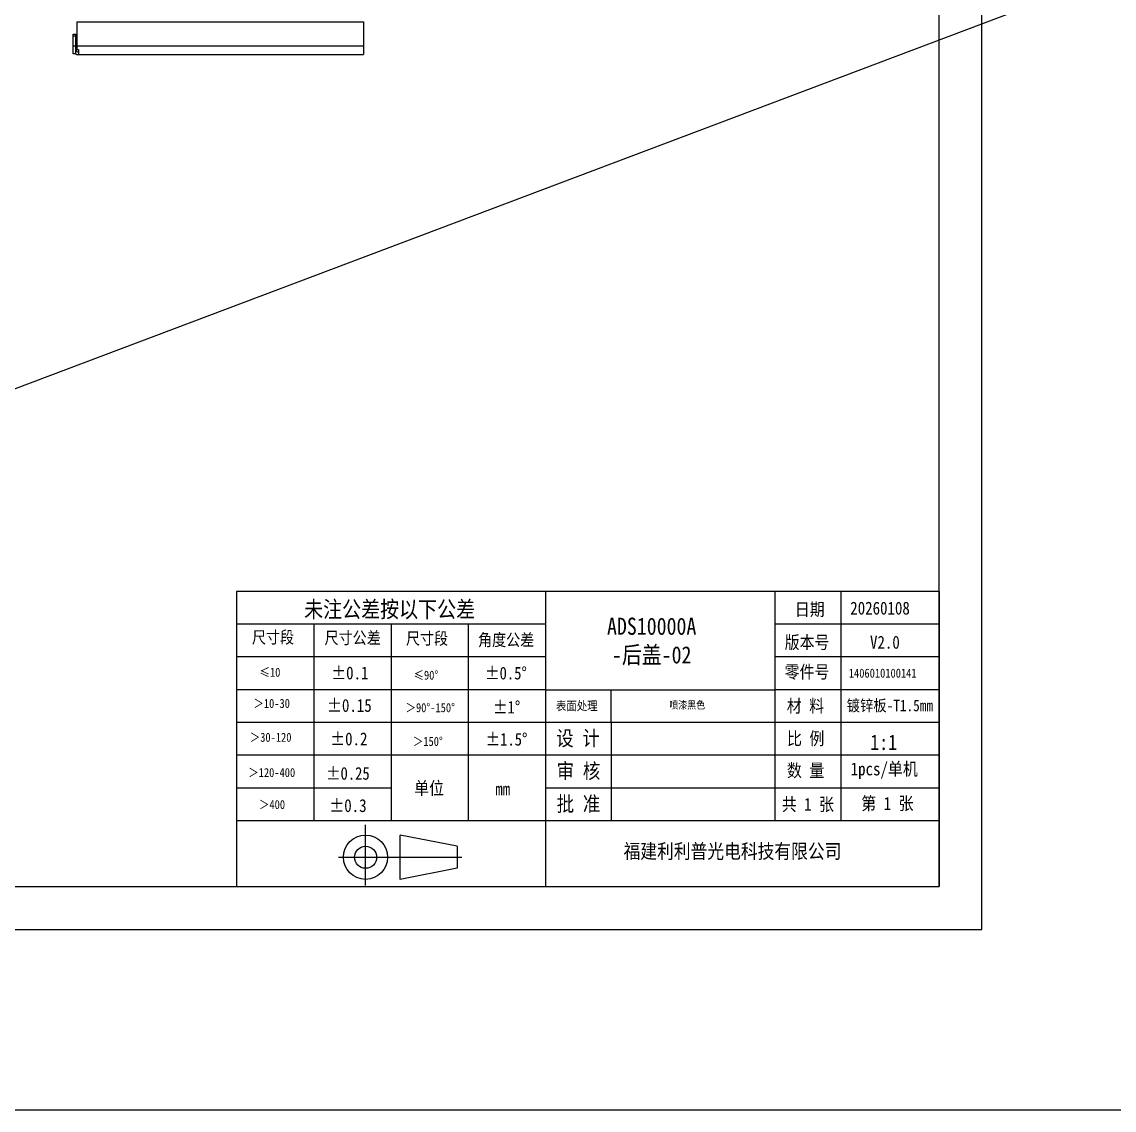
# Model space of a CAD drawing. Header units: millimetres. Extents: x -177 to 18421, y -5017 to 3255.
# Drawn here: x 4689 to 5325, y -305 to 328 of the extents above; entities that cross this region are included whole.
import ezdxf

# ---------------------------------------------------------------- set-up
doc = ezdxf.new("R2010")
doc.units = ezdxf.units.MM
doc.header["$LTSCALE"] = 46.255
doc.layers.get('0').update_dxf_attribs({"linetype": 'CONTINUOUS'})
doc.styles.get("Standard").update_dxf_attribs({"font": 'txt', "width": 0.85})

msp = doc.modelspace()

# ---------------------------------------------------------------- linework, layer by layer
for p, q in [((11895.066, 2835.974), (3572.303, -305.175)), ((5223.242, -3.131), (4814.047, -3.131)), ((4814.047, -3.131), (4814.047, -174.932)), ((4994.047, -3.131), (4994.047, -174.932)), ((5127.606, -3.131), (5127.606, -136.754)), ((5165.975, -3.131), (5165.975, -136.118)), ((5223.242, -3.131), (5223.242, -174.932)), ((4994.047, -22.22), (4814.047, -22.22)), ((4859.047, -22.22), (4859.047, -136.728)), ((4904.047, -22.22), (4904.047, -136.728)), ((4949.047, -22.22), (4949.047, -136.728)), ((5223.242, -22.22), (5127.606, -22.22)), ((4994.047, -41.309), (4814.047, -41.309)), ((5223.242, -41.309), (5127.606, -41.309)), ((4994.047, -60.398), (4814.047, -60.398)), ((4994.047, -60.398), (5127.606, -60.398)), ((5032.225, -79.487), (5032.225, -60.398)), ((5223.242, -60.398), (5127.606, -60.398)), ((4994.047, -79.487), (4814.047, -79.487)), ((5223.242, -79.487), (4994.047, -79.487)), ((5032.225, -79.487), (5032.225, -136.754)), ((5223.242, -98.576), (4814.047, -98.576)), ((4904.047, -117.639), (4814.047, -117.639)), ((5223.242, -117.665), (4994.047, -117.665)), ((4994.047, -136.728), (4814.047, -136.728)), ((5223.242, -136.754), (4994.047, -136.754)), ((4942.48, -151.485), (4909.404, -145.05)), ((4942.48, -151.485), (4942.48, -164.356)), ((4942.48, -164.356), (4909.404, -170.791)), ((4814.047, -174.932), (5223.242, -174.932))]:
    msp.add_line(p, q)
at = {"color": 7, "linetype": 'Continuous'}
for p, q in [((5248.242, -199.932), (5248.242, 900.068)), ((4718.929, 321.388), (4720.429, 321.388)), ((4718.929, 320.388), (4720.429, 320.388)), ((4720.429, 309.888), (4720.429, 321.388)), ((4718.929, 314.588), (4720.429, 314.588)), ((4720.429, 309.888), (4718.929, 309.888)), ((3698.242, -199.932), (5248.242, -199.932))]:
    msp.add_line(p, q, dxfattribs=at)
at = {"color": 3, "linetype": 'Continuous'}
for p, q in [((4720.929, 328.422), (4887.929, 328.422)), ((4720.929, 328.422), (4720.929, 312.388)), ((4887.929, 328.422), (4887.929, 309.388)), ((4718.929, 309.888), (4718.929, 321.388)), ((4720.929, 314.588), (4887.929, 314.588)), ((4720.929, 312.388), (4721.929, 312.388)), ((4721.929, 312.388), (4721.929, 309.388)), ((4721.929, 309.388), (4887.929, 309.388))]:
    msp.add_line(p, q, dxfattribs=at)
at = {"lineweight": -3}
for p, q in [((4889.194, -174.371), (4889.194, -139.019)), ((4909.404, -170.791), (4909.404, -145.05)), ((4873.485, -157.921), (4945.27, -157.921))]:
    msp.add_line(p, q, dxfattribs=at)
msp.add_lwpolyline([(3572.303, 2835.974), (11895.066, 2835.974), (11895.066, -305.175), (3572.303, -305.175)], close=True)
at = {"color": 7, "linetype": 'Continuous'}
msp.add_lwpolyline([(3723.242, -174.932), (5223.242, -174.932), (5223.242, 875.068), (3723.242, 875.068)], close=True, dxfattribs=at)
at = {"lineweight": -3}
for radius in [12.871, 6.435]:
    msp.add_circle((4889.194, -157.921), radius, dxfattribs=at)
at = {"color": 7, "linetype": 'Continuous'}
msp.add_arc((4721.929, 312.388), 1.5, 191.462832, 270, dxfattribs=at)
at = {"color": 3, "linetype": 'Continuous'}
msp.add_arc((4721.929, 312.388), 3, 238.125227, 270, dxfattribs=at)

# ---------------------------------------------------------------- texts
for s, insert, char_height, width, attachment_point in [('{\\f宋体|b0|i0|c134|p54;未注公差按以下公差}', (4903.204, -14.075), 9.5445, 169.57989, 5), ('{\\fSimSun|b0|i0|c134|p54;日期}', (5147.919, -14.004), 7.5, 56.7, 5), ('{\\fSimSun|b0|i0|c0|p54;202\\fSimSun|b0|i0|c134|p54;60108}', (5171.527, -9.121), 7.5, 47.64523, 1), ('{\\fSimSun|b0|i0|c134|p54;ADS10000A\\P-后盖\\C1;-02}', (5055.863, -32.313), 10, 66.26086, 5), ('{\\fSimSun|b0|i0|c134|p54;版本号}', (5146.369, -33.2), 7.5, 56.7, 5), ('{\\fSimSun|b0|i0|c0|p2;V\\fSimSun|b0|i0|c134|p2;2.0}', (5183.025, -28.997), 7.5, 47.64523, 1), ('{\\fSimSun|b0|i0|c134|p54;零件号}', (5146.367, -50.422), 7.5, 57.267, 5), ('{\\fSimSun|b0|i0|c0|p54;1406010100141}', (5170.692, -48.112), 5.25, 59.11413, 1), ('{\\fSimSun|b0|i0|c134|p54;表面处理}', (5012.223, -70.012), 5.25, 37.6936, 5), ('{\\fSimSun|b0|i0|c134|p54;材 料}', (5145.42, -70.26), 7.5, 57.267, 5), ('{\\fSimSun|b0|i0|c134|p54;设 计}', (5012.942, -89.113), 8.78094, 37.6936, 5), ('{\\fSimSun|b0|i0|c134|p54;比 例}', (5145.551, -89.22), 7.5, 57.267, 5), ('{\\fSimSun|b0|i0|c134|p54;1pcs/单机}', (5191.312, -107.581), 7.5, 57.267, 5), ('{\\f宋体|b0|i0|c134|p54;审 核}', (5013.213, -108.163), 8.78094, 38.178, 5), ('{\\fSimSun|b0|i0|c134|p54;数 量}', (5145.543, -107.806), 7.5, 81, 5), ('{\\fSimSun|b0|i0|c134|p54;单位}', (4926.233, -118.091), 7.5, 37.6936, 5), ('{\\fSimSun|b0|i0|c134|p54;mm}', (4969.077, -118.174), 7.5, 37.6936, 5), ('{\\f宋体|b0|i0|c134|p54;批 准}', (5013.214, -127.333), 8.78094, 38.178, 5), ('{\\fSimSun|b0|i0|c134|p54;\\H0.85412x;共 1 张\\H1.17079x; }', (5146.863, -127.531), 8.78094, 38.69293, 5), ('{\\fSimSun|b0|i0|c134|p54;\\H0.85412x;第 1 张\\H1.17079x; }', (5193.143, -127.014), 8.78094, 41.14746, 5), ('{\\fSimSun|b1|i0|c134|p54;   福建利利普光电科技有限公司}', (5095.628, -154.88), 8.41825, 188.78327, 5)]:
    msp.add_mtext(s, dxfattribs=dict(insert=insert, char_height=char_height, width=width, attachment_point=attachment_point))
at = {"lineweight": -3, "attachment_point": 5}
for s, insert, char_height, width in [('{\\fSimSun|b0|i0|c134|p54;尺寸段}', (4835.269, -30.238), 7.05878, 63.16955), ('{\\fSimSun|b0|i0|c134|p54;尺寸公差}', (4881.684, -30.581), 7.05878, 63.16955), ('{\\fSimSun|b0|i0|c134|p54;尺寸段}', (4925.003, -30.925), 7.05878, 63.16955), ('{\\fSimSun|b0|i0|c134|p54;角度公差}', (4971.074, -31.784), 7.05878, 63.16955), ('{\\fSimSun|b0|i0|c134|p54;≤10}', (4833.498, -50.308), 5.25, 20.4485), ('{\\fSimSun|b0|i0|c0|p54;%%P\\fSimSun|b0|i0|c134|p54;0.1}', (4880.064, -50.671), 7.5, 40.66211), ('{\\fSimSun|b0|i0|c134|p54;≤90°}', (4924.33, -52.004), 5.25, 61.41484), ('{\\fSimSun|b0|i0|c0|p54;%%P\\fSimSun|b0|i0|c134|p54;0.5\\fSimSun|b0|i0|c0|p54;%%D}', (4970.965, -50.775), 7.35, 40.66211), ('{\\fSimSun|b0|i0|c134|p54;＞10-30}', (4834.498, -68.396), 5.25, 32.56221), ('{\\fSimSun|b0|i0|c0|p54;%%P\\fSimSun|b0|i0|c134|p54;0.15}', (4879.775, -69.586), 7.5, 40.66211), ('{\\fSimSun|b0|i0|c134|p54;＞90°-150°}', (4926.877, -70.874), 5.25, 42.83625), ('{\\fSimSun|b0|i0|c0|p54;%%P\\fSimSun|b0|i0|c134|p54;1\\fSimSun|b0|i0|c0|p54;%%D}', (4971.337, -70.551), 7.35, 40.66211), ('{\\fSimSun|b0|i0|c134|p54;＞30-120}', (4833.896, -88.117), 5.25, 38.82128), ('{\\fSimSun|b0|i0|c0|p54;%%P\\fSimSun|b0|i0|c134|p54;0.2}', (4879.468, -89.079), 7.5, 40.66211), ('{\\fSimSun|b0|i0|c134|p54;＞150°}', (4925.472, -90.526), 5.25, 61.41484), ('{\\fSimSun|b0|i0|c0|p54;%%P\\fSimSun|b0|i0|c134|p54;1.5\\fSimSun|b0|i0|c0|p54;%%D}', (4971.27, -89.299), 7.35, 40.66211), ('{\\fSimSun|b0|i0|c134|p54;＞120-400}', (4834.532, -108.647), 5.25, 38.60023), ('{\\fSimSun|b0|i0|c0|p54;%%P\\fSimSun|b0|i0|c134|p54;0.25}', (4878.864, -109.161), 7.35, 40.66211), ('{\\fSimSun|b0|i0|c134|p54;＞400}', (4834.715, -127.282), 5.25, 61.41484), ('{\\fSimSun|b0|i0|c0|p54;%%P\\fSimSun|b0|i0|c134|p54;0.3}', (4878.949, -127.906), 7.5, 40.66211)]:
    msp.add_mtext(s, dxfattribs=dict(at, insert=insert, char_height=char_height, width=width))
at = {"color": 1, "attachment_point": 5}
for s, insert, char_height, width in [('{\\fSimSun|b0|i0|c134|p54;喷漆黑色}', (5076.566, -69.528), 4.375, 54.81934), ('{\\fSimSun|b0|i0|c134|p54;镀锌板-T1.5mm}', (5194.61, -69.949), 6.6813, 57.267)]:
    msp.add_mtext(s, dxfattribs=dict(at, insert=insert, char_height=char_height, width=width))
at = {"linetype": 'Continuous', "insert": (5198.792, -86.523), "char_height": 9, "width": 13.6115, "attachment_point": 3, "line_spacing_factor": 0.9}
msp.add_mtext('{\\fSimSun|b0|i0|c134|p2;1:1}', dxfattribs=at)

doc.saveas('drawing.dxf')
